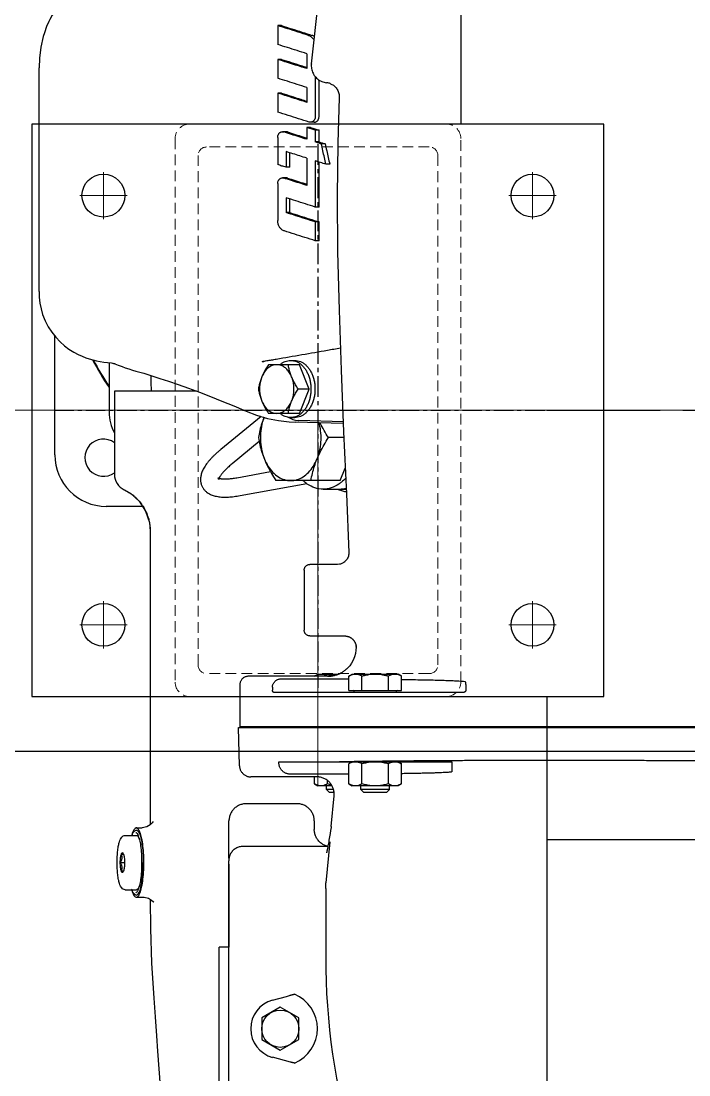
# Model space of a CAD drawing. Header units: millimetres. Extents: x 156850 to 204135, y 56350 to 74150.
# Drawn here: x 163296.2 to 163529.7, y 60149.8 to 60518.1 of the extents above; entities that cross this region are included whole.
import ezdxf

# ---------------------------------------------------------------- set-up
doc = ezdxf.new("R2010")
doc.units = ezdxf.units.MM
doc.header["$LTSCALE"] = 150
doc.linetypes.add('X-2F-PLAN$0$CENTER', pattern=[2, 1.25, -0.25, 0.25, -0.25])
doc.linetypes.add('X-2F-PLAN$0$DASHED2', pattern=[0.375, 0.25, -0.125])
doc.layers.add('-----33 Equipment', color=5, linetype='Continuous')

# ---------------------------------------------------------------- blocks, each defined once
blk = doc.blocks.new('X-2F-PLAN$0$A$C73FA2420')
at = {"color": 0}
blk.add_line((508.73, 1599.81), (508.73, 76.75), dxfattribs=at)
at = {"color": 0, "linetype": 'Continuous'}
for p, q in [((669.28, 1535.79), (747.43, 1535.79)), ((663.26, 1535.08), (663.26, 1535.08)), ((758.44, 1534.3), (758.44, 1534.3)), ((612.23, 1530.28), (653.69, 1530.28)), ((649.18, 1525.39), (649.18, 1525.39)), ((594.23, 1499.48), (594.23, 1512.28)), ((644.41, 1511.28), (627.23, 1511.28)), ((644.32, 1510.47), (644.19, 1509.16)), ((466.74, 1506.27), (466.74, 1507.02)), ((469.74, 1507.4), (469.74, 1505.9)), ((472.74, 1507.02), (472.74, 1506.29)), ((634.44, 1509.43), (605.44, 1509.43)), ((634.44, 1480.7), (634.44, 1509.43)), ((459.09, 1502.72), (458.69, 1502.34)), ((460.24, 1505.67), (460.24, 1501.77)), ((479.24, 1505.67), (479.24, 1501.77)), ((480.4, 1502.72), (480.8, 1502.34)), ((598.69, 1503.73), (596, 1500.77)), ((599.97, 1505.89), (598.69, 1503.73)), ((600.03, 1506.02), (599.96, 1505.87)), ((457.65, 1501.78), (457.61, 1499.08)), ((457.65, 1501.78), (457.65, 1501.77)), ((481.83, 1501.77), (481.83, 1501.78)), ((481.83, 1501.78), (481.87, 1499.79)), ((596, 1500.77), (592.56, 1498.52)), ((434.65, 1496.43), (422.36, 1495.68)), ((456.04, 1495.83), (455.86, 1495.71)), ((456.94, 1496.93), (456.74, 1496.93)), ((585.6, 1496.93), (482.91, 1496.93)), ((409.21, 1494.71), (403.79, 1494.35)), ((342.33, 1472.82), (440.18, 1472.82)), ((348.17, 1469.47), (470.39, 1469.47)), ((440.18, 1469.47), (440.18, 1472.82)), ((469.21, 1469.48), (440.18, 1469.48)), ((471.24, 1469.39), (484.3, 1469.39)), ((625.62, 1458.09), (614.04, 1472.28)), ((503.58, 1465.71), (516.93, 1466.06)), ((516.93, 1466.06), (516.93, 1245.16)), ((604.22, 1466.65), (606.35, 1454.84)), ((616.83, 1458.82), (609.12, 1468.26)), ((475.38, 1434.81), (475.38, 1464.48)), ((490.3, 1445.56), (490.3, 1463.39)), ((531.85, 1465.61), (516.93, 1465.61)), ((517.23, 1245.61), (517.23, 1465.61)), ((534.85, 1434.93), (534.85, 1462.61)), ((597.97, 1465.53), (602.17, 1442.19)), ((499.68, 1438.62), (499.68, 1461.71)), ((407.93, 1457.94), (404.18, 1451.46)), ((415.43, 1457.95), (407.94, 1457.95)), ((419.18, 1451.46), (415.44, 1457.94)), ((626.73, 1444.79), (626.73, 1455.62)), ((643.73, 1444.79), (643.73, 1455.62)), ((400.01, 1447.89), (401.69, 1454.13)), ((404.18, 1451.44), (407.93, 1444.96)), ((415.44, 1444.96), (419.18, 1451.44)), ((421.68, 1454.13), (422.99, 1449.23)), ((504.93, 1451.94), (504.93, 1391.45)), ((529.23, 1387.38), (529.23, 1453.8)), ((531.02, 1454.19), (530.03, 1454.19)), ((603.23, 1430.51), (603.23, 1452.98)), ((707.01, 1452.36), (694.13, 1452.36)), ((723.13, 1452.36), (713.63, 1452.36)), ((738.63, 1452.36), (732.03, 1452.36)), ((738.63, 1451.04), (738.63, 1452.36)), ((750.43, 1452.36), (743.83, 1452.36)), ((750.43, 1451.04), (750.43, 1452.36)), ((762.23, 1452.36), (755.63, 1452.36)), ((762.23, 1451.04), (762.23, 1452.36)), ((625.23, 1447.8), (625.23, 1446.39)), ((645.23, 1447.8), (645.23, 1446.39)), ((702.08, 1449.43), (696.88, 1449.43)), ((696.88, 1448.11), (696.88, 1449.43)), ((696.88, 1448.11), (701.65, 1448.11)), ((709.01, 1449.37), (709.01, 1450.65)), ((718.2, 1449.43), (712.7, 1449.43)), ((712.7, 1448.11), (712.7, 1449.43)), ((712.7, 1448.11), (717.77, 1448.11)), ((725.13, 1449.37), (725.13, 1450.65)), ((407.94, 1444.95), (415.43, 1444.95)), ((623.19, 1429.42), (623.63, 1446.15)), ((623.63, 1446.15), (623.63, 1446.14)), ((623.78, 1429.45), (624.19, 1444.93)), ((626.73, 1444.79), (635.23, 1441.32)), ((635.23, 1441.32), (635.23, 1445.21)), ((635.23, 1441.32), (643.73, 1444.79)), ((548.93, 1441.11), (548.93, 1428.94)), ((573.93, 1431.42), (573.93, 1441.11)), ((715.89, 1442.19), (706.37, 1442.19)), ((726.57, 1442.19), (722.49, 1442.19)), ((726.57, 1440.86), (726.57, 1442.19)), ((728.46, 1439.59), (728.46, 1440.92)), ((740.59, 1442.19), (735.39, 1442.19)), ((752.39, 1442.19), (747.19, 1442.19)), ((748.91, 1440.59), (786.04, 1436.36)), ((484.3, 1439.56), (481.3, 1439.56)), ((497.25, 1439.53), (496.53, 1438.3)), ((496.53, 1433.35), (496.53, 1438.3)), ((497.25, 1439.53), (499.68, 1439.53)), ((534.85, 1439.53), (534.92, 1439.53)), ((534.92, 1439.53), (535.63, 1438.3)), ((535.63, 1438.3), (535.63, 1431.09)), ((600.23, 1436.49), (600.23, 1428.42)), ((693.63, 1439.22), (687.03, 1439.22)), ((687.03, 1437.89), (687.03, 1439.22)), ((687.03, 1437.89), (693.63, 1437.89)), ((693.63, 1437.89), (693.63, 1439.22)), ((714.95, 1439.22), (698.83, 1439.22)), ((698.83, 1437.89), (698.83, 1439.22)), ((698.83, 1437.89), (714.54, 1437.89)), ((720.89, 1435.77), (720.89, 1437.1)), ((725.63, 1439.22), (721.55, 1439.22)), ((721.55, 1437.89), (721.55, 1439.22)), ((721.55, 1437.89), (725.63, 1437.89)), ((725.63, 1437.89), (725.63, 1439.22)), ((744.4, 1439.22), (730.46, 1439.22)), ((730.46, 1437.89), (743.22, 1437.89)), ((460.74, 1435.58), (436.74, 1435.58)), ((476.94, 1434.14), (462.62, 1435.49)), ((474.5, 1434.98), (474.2, 1435.04)), ((474.83, 1434.92), (474.5, 1434.98)), ((475.2, 1434.85), (474.83, 1434.92)), ((475.6, 1434.77), (475.2, 1434.85)), ((476.04, 1434.69), (475.6, 1434.77)), ((476.52, 1434.61), (476.04, 1434.69)), ((477.02, 1434.52), (476.52, 1434.61)), ((477.56, 1434.43), (477.02, 1434.52)), ((478.12, 1434.33), (477.56, 1434.43)), ((478.71, 1434.23), (478.12, 1434.33)), ((479.33, 1434.13), (478.71, 1434.23)), ((479.96, 1434.03), (479.33, 1434.13)), ((480.95, 1433.87), (479.96, 1434.03)), ((481.97, 1433.71), (480.95, 1433.87)), ((482.34, 1433.66), (481.97, 1433.71)), ((482.34, 1433.66), (493.12, 1432.65)), ((494.23, 1434.3), (495.23, 1435.3)), ((494.23, 1432.65), (494.23, 1434.3)), ((495.23, 1435.3), (496.53, 1435.3)), ((495.23, 1432.83), (495.23, 1435.3)), ((497.25, 1434.92), (498.39, 1434.92)), ((534.85, 1434.92), (534.92, 1434.92)), ((618.23, 1429.21), (618.23, 1434.61)), ((713.77, 1434.15), (713.77, 1435.48)), ((742.26, 1435.22), (742.27, 1435.3)), ((573.98, 1430.8), (573.93, 1431.42)), ((603.23, 1430.51), (607.57, 1428.74)), ((497.25, 1427.52), (496.53, 1426.28)), ((496.53, 1410.28), (496.53, 1426.28)), ((497.25, 1427.52), (504.22, 1427.52)), ((504.93, 1426.28), (504.22, 1427.52)), ((529.83, 1427.52), (534.92, 1427.52)), ((529.83, 1427.52), (529.83, 1409.04)), ((534.92, 1427.52), (535.63, 1426.28)), ((535.63, 1426.28), (535.63, 1410.28)), ((494.23, 1422.28), (495.23, 1423.28)), ((494.23, 1414.28), (494.23, 1422.28)), ((495.23, 1423.28), (496.53, 1423.28)), ((495.23, 1413.28), (495.23, 1423.28)), ((497.25, 1422.9), (504.22, 1422.9)), ((529.83, 1422.9), (534.92, 1422.9)), ((545.1, 1424.94), (544.99, 1424.94)), ((545.12, 1424.94), (545.1, 1424.94)), ((545.17, 1424.95), (545.12, 1424.94)), ((494.23, 1414.28), (495.23, 1413.28)), ((495.23, 1413.28), (496.53, 1413.28)), ((497.25, 1413.66), (504.22, 1413.66)), ((529.83, 1413.66), (534.92, 1413.66)), ((497.25, 1409.04), (496.53, 1410.28)), ((497.25, 1409.04), (504.22, 1409.04)), ((504.93, 1410.28), (504.22, 1409.04)), ((529.83, 1409.04), (534.92, 1409.04)), ((534.92, 1409.04), (535.63, 1410.28)), ((530.06, 1386.56), (530.03, 1386.56))]:
    blk.add_line(p, q, dxfattribs=at)
for points in [[(669.28, 1535.79), (667.38, 1535.72), (665.26, 1535.47), (663.26, 1535.08)], [(758.44, 1534.3), (754.72, 1535.14), (750.86, 1535.64), (747.42, 1535.79)], [(663.26, 1535.08), (661.31, 1534.53), (659.1, 1533.67), (657.01, 1532.61), (655.07, 1531.36), (653.3, 1529.97), (651.7, 1528.46), (650.3, 1526.88), (649.18, 1525.39)], [(763.68, 1532.37), (761.86, 1533.16), (759.72, 1533.92), (758.44, 1534.3)], [(777.2, 1511.5), (777.06, 1512.46), (776.91, 1513.36), (776.77, 1514.17), (776.63, 1514.9), (776.49, 1515.6), (776.33, 1516.3), (776.15, 1517.03), (775.94, 1517.8), (775.68, 1518.65), (775.36, 1519.57), (774.97, 1520.56), (774.5, 1521.6), (773.96, 1522.66), (773.32, 1523.76), (772.59, 1524.87), (771.76, 1525.99), (770.81, 1527.1), (769.74, 1528.2), (768.56, 1529.26), (767.25, 1530.28), (765.83, 1531.22), (764.3, 1532.07), (763.68, 1532.37)], [(649.18, 1525.39), (648.09, 1523.66), (647.27, 1522.12), (646.65, 1520.74), (646.17, 1519.45), (645.76, 1518.22), (645.42, 1516.97), (645.12, 1515.7), (644.87, 1514.42), (644.66, 1513.13), (644.48, 1511.82), (644.32, 1510.47)], [(644.29, 1510.11), (644.27, 1510.05), (644.16, 1509.72), (644.01, 1509.29)], [(643.07, 1506.71), (642.68, 1505.65), (642.27, 1504.45), (641.85, 1503.15), (641.49, 1501.93)], [(644.01, 1509.29), (643.81, 1508.75), (643.58, 1508.11), (643.07, 1506.71)], [(457.61, 1499.09), (457.31, 1497.57), (456.66, 1496.43), (456.04, 1495.83)], [(483.98, 1495.98), (484.07, 1495.95), (483.67, 1496.19), (482.93, 1496.89), (482.21, 1498.11), (481.87, 1499.79)], [(641.49, 1501.93), (640.71, 1499.19), (639.86, 1496.41), (638.95, 1493.56), (637.94, 1490.51), (636.78, 1487.13), (635.48, 1483.5), (634.07, 1479.7), (632.58, 1475.8), (631.02, 1471.85), (629.34, 1467.72), (627.5, 1463.36)], [(422.36, 1495.68), (415.86, 1495.19), (409.21, 1494.71)], [(456.74, 1496.93), (446.72, 1496.83), (434.65, 1496.43)], [(592.56, 1498.52), (588.63, 1497.22), (585.6, 1496.93)], [(639.97, 1496.75), (637.68, 1496.66), (634.44, 1496.63)], [(403.79, 1494.35), (379.2, 1492.46), (354.01, 1489.65), (330.25, 1485.97), (329.37, 1485.79)], [(627.5, 1463.36), (626.1, 1459.71), (624.98, 1455.9), (624.2, 1452.11), (623.75, 1448.35), (623.63, 1446.14)], [(625.3, 1448.5), (625.01, 1448.02), (624.6, 1447.08), (624.33, 1446.12), (624.2, 1445.14), (624.19, 1444.93)], [(474.2, 1435.04), (473.93, 1435.09), (473.82, 1435.12), (473.71, 1435.14), (473.6, 1435.17), (473.51, 1435.19), (473.43, 1435.21), (473.35, 1435.23), (473.29, 1435.24), (473.23, 1435.26), (473.19, 1435.27), (473.16, 1435.28), (473.14, 1435.28), (473.14, 1435.28)], [(741.97, 1434.02), (741.91, 1433.88), (741.8, 1433.64), (741.67, 1433.39), (741.52, 1433.13), (741.35, 1432.88), (741.16, 1432.64), (740.95, 1432.39), (740.71, 1432.16), (740.46, 1431.94), (740.18, 1431.73), (739.89, 1431.54), (739.57, 1431.36), (739.24, 1431.21), (738.89, 1431.08), (738.52, 1430.97), (738.14, 1430.89), (737.75, 1430.84), (737.35, 1430.82), (737.1, 1430.83)], [(578.08, 1427.49), (577.86, 1427.48), (577.48, 1427.51), (577.12, 1427.57), (576.76, 1427.65), (576.43, 1427.77), (576.11, 1427.92), (575.81, 1428.09), (575.53, 1428.28), (575.27, 1428.48), (575.04, 1428.71), (574.83, 1428.94), (574.65, 1429.19), (574.49, 1429.44), (574.35, 1429.69), (574.23, 1429.94), (574.14, 1430.19), (574.07, 1430.41), (574.02, 1430.61), (573.99, 1430.77), (573.98, 1430.8)], [(737.1, 1430.83), (721.12, 1431.32), (702.75, 1431.53), (683.22, 1431.39), (662.83, 1430.92), (641.79, 1430.2), (620.32, 1429.3), (598.63, 1428.34), (578.08, 1427.49)], [(544.99, 1424.94), (543.95, 1424.98), (542.77, 1425.15), (541.61, 1425.47), (540.5, 1425.92), (539.47, 1426.5), (538.53, 1427.18), (537.7, 1427.94), (537.62, 1428.02)], [(545.96, 1425.07), (545.37, 1424.96), (545.16, 1424.95)]]:
    blk.add_lwpolyline(points, dxfattribs=at)
blk.add_circle((411.68, 1451.45), 6.5, dxfattribs=at)
for centre, radius, start, end in [((612.23, 1512.28), 18, 90, 180), ((611.23, 1513.28), 6.5, 323.6949, 216), ((686.23, 1438.28), 88.75, 117.3987, 124.6301), ((686.23, 1438.28), 88.5, 117.5371, 124.4059), ((627.23, 1495.28), 16, 90, 117.6574), ((605.44, 1503.43), 6, 90, 154.428), ((411.68, 1451.45), 10.35, 15, 165), ((411.68, 1451.45), 7.5, 119.9264, 120.0736), ((411.68, 1451.45), 7.5, 59.9264, 60.0736), ((411.68, 1451.45), 7.5, 179.9264, 180.0736), ((411.68, 1451.45), 7.5, 359.9264, 0.0736), ((411.68, 1451.45), 13, 202.7409, 337.6416), ((411.68, 1451.45), 7.5, 239.9264, 240.0736), ((411.68, 1451.45), 7.5, 299.9264, 300.0736), ((436.74, 1195.61), 239.97, 90, 122.4528), ((529.23, 1426.13), 0.6, 270, 0), ((529.23, 1410.43), 0.6, 0, 90)]:
    blk.add_arc(centre, radius, start, end, dxfattribs=at)
for points, start_tangent, end_tangent in [([(460.24, 1505.67), (460.42, 1506.35), (460.87, 1506.9), (461.54, 1507.32), (462.46, 1507.68), (463.76, 1508), (465.52, 1508.28), (467.58, 1508.45), (469.74, 1508.51)], (0, 1), (1, 0)), ([(466.37, 1506.48), (466.28, 1506.65), (466.4, 1506.84), (466.74, 1507.02)], (-0.70412, 0.710081), (0.936365, 0.351029)), ([(466.74, 1506.27), (466.4, 1506.46), (466.37, 1506.48)], (-0.936365, 0.351029), (-0.70412, 0.710081)), ([(466.74, 1507.02), (467.29, 1507.18), (468.01, 1507.3), (468.84, 1507.37), (469.74, 1507.4)], (0.936365, 0.351029), (1, 0)), ([(466.74, 1507.02), (467.37, 1506.81), (467.96, 1506.74), (468.53, 1506.81), (469.12, 1507.03), (469.74, 1507.4)], (0.915752, -0.401744), (0.823609, 0.567159)), ([(469.74, 1505.9), (468.84, 1505.93), (468.01, 1506), (467.29, 1506.12), (466.74, 1506.27)], (-1, 0), (-0.936365, 0.351029)), ([(469.74, 1508.51), (471.92, 1508.45), (473.99, 1508.27), (475.75, 1508), (477.04, 1507.67), (477.96, 1507.31), (478.62, 1506.9), (479.07, 1506.35), (479.24, 1505.67)], (1, 0), (0, -1)), ([(469.74, 1507.4), (470.64, 1507.37), (471.48, 1507.3), (472.19, 1507.18), (472.74, 1507.02)], (1, 0), (0.936365, -0.351029)), ([(469.74, 1507.4), (470.37, 1507.03), (470.96, 1506.81), (471.53, 1506.74), (472.12, 1506.81), (472.74, 1507.02)], (0.823609, -0.567159), (0.915752, 0.401744)), ([(472.74, 1506.27), (472.19, 1506.12), (471.48, 1506), (470.64, 1505.93), (469.74, 1505.9)], (-0.936365, -0.351029), (-1, 0)), ([(472.74, 1507.02), (473.09, 1506.84), (473.21, 1506.65), (473.12, 1506.48)], (0.936365, -0.351029), (-0.70412, -0.710081)), ([(473.12, 1506.48), (473.09, 1506.46), (472.74, 1506.27)], (-0.70412, -0.710081), (-0.936365, -0.351029)), ([(459.57, 1503.18), (458.14, 1502.51)], (-0.954415, -0.298484), (-0.790379, -0.612618)), ([(459.1, 1502.76), (459.66, 1503.12)], (0.739582, 0.673067), (0.895565, 0.44493)), ([(460.24, 1503.38), (459.57, 1503.18)], (-0.964644, -0.263556), (-0.954415, -0.298484)), ([(459.66, 1503.12), (460.23, 1503.37)], (0.895565, 0.44493), (0.929417, 0.369032)), ([(460.4, 1503.42), (460.24, 1503.38)], (-0.966805, -0.255516), (-0.964644, -0.263556)), ([(479.1, 1503.43), (479.26, 1503.37)], (0.937092, -0.349083), (0.929449, -0.368949)), ([(479.92, 1503.18), (479.25, 1503.38)], (-0.954414, 0.298485), (-0.964644, 0.263556)), ([(479.26, 1503.37), (479.83, 1503.12)], (0.929449, -0.368949), (0.89588, -0.444297)), ([(479.83, 1503.12), (480.39, 1502.76)], (0.89588, -0.444297), (0.738866, -0.673852)), ([(481, 1502.74), (479.92, 1503.18)], (-0.865131, 0.501547), (-0.954414, 0.298485)), ([(481.83, 1501.78), (481.35, 1502.51), (481, 1502.74)], (-0.019038, 0.999819), (-0.865131, 0.501547)), ([(598.09, 1502.92), (597.55, 1502.29), (596.89, 1501.59)], (-0.62513, -0.780521), (-0.708785, -0.705425)), ([(599.97, 1505.89), (598.09, 1502.92)], (-0.439892, -0.898051), (-0.62513, -0.780521)), ([(600.03, 1506.02), (599.97, 1505.89)], (-0.431974, -0.901886), (-0.439892, -0.898051)), ([(458.14, 1502.51), (457.65, 1501.78)], (-0.790379, -0.612618), (-0.019038, -0.999819)), ([(457.65, 1501.77), (458.14, 1501.03)], (0, -1), (0.790379, -0.612618)), ([(458.14, 1501.03), (458.43, 1500.83)], (0.790379, -0.612618), (0.85383, -0.520551)), ([(458.69, 1502.33), (458.4, 1501.8)], (-0.711406, -0.702782), (0, -1)), ([(458.4, 1501.8), (458.5, 1501.5)], (0, -1), (0.528577, -0.848886)), ([(458.43, 1500.83), (458.58, 1500.75)], (0.85383, -0.520551), (0.880127, -0.474738)), ([(458.5, 1501.5), (458.63, 1501.33)], (0.528577, -0.848886), (0.670705, -0.741724)), ([(458.58, 1500.75), (459.57, 1500.35), (461.48, 1499.86)], (0.880127, -0.474738), (0.978787, -0.204881)), ([(458.63, 1501.33), (458.96, 1501.04)], (0.670705, -0.741724), (0.80265, -0.59645)), ([(458.81, 1502.44), (458.69, 1502.33)], (-0.759948, -0.649984), (-0.711406, -0.702782)), ([(458.96, 1501.04), (459.75, 1500.6)], (0.80265, -0.59645), (0.931802, -0.362968)), ([(459.99, 1501.29), (459.24, 1501.84), (459.2, 1501.98)], (-0.929009, 0.370058), (-0.11677, 0.993159)), ([(459.75, 1500.6), (460.57, 1500.35), (461.59, 1500.11)], (0.931802, -0.362968), (0.975341, -0.220704)), ([(460.07, 1501.25), (459.99, 1501.29)], (-0.930267, 0.366884), (-0.929009, 0.370058)), ([(461.58, 1500.74), (460.07, 1501.25)], (-0.965131, 0.261766), (-0.930267, 0.366884)), ([(461.57, 1500.72), (460.86, 1501.04), (460.31, 1501.52), (460.27, 1501.77)], (-0.936448, 0.350805), (0, 1)), ([(461.48, 1499.86), (461.83, 1499.79), (464.72, 1499.39), (468.02, 1499.18), (469.74, 1499.15)], (0.978787, -0.204881), (1, 0)), ([(461.74, 1500.7), (461.58, 1500.74)], (-0.968866, 0.247587), (-0.965131, 0.261766)), ([(461.59, 1500.11), (462.62, 1499.89)], (0.975341, -0.220704), (0.982991, -0.183656)), ([(463.88, 1500.3), (461.74, 1500.7)], (-0.990748, 0.135714), (-0.968866, 0.247587)), ([(462.62, 1499.89), (463.08, 1499.81)], (0.982991, -0.183656), (0.986315, -0.164873)), ([(463.08, 1499.81), (466.24, 1499.46), (469.74, 1499.34)], (0.986315, -0.164873), (1, 0)), ([(469.74, 1499.93), (466.68, 1500.02), (463.88, 1500.3)], (-1, 0), (-0.990748, 0.135714)), ([(475.61, 1500.3), (472.81, 1500.02), (469.74, 1499.93)], (-0.990754, -0.135669), (-1, 0)), ([(469.74, 1499.15), (471.46, 1499.18), (474.77, 1499.39), (477.66, 1499.79), (478.01, 1499.86)], (1, 0), (0.978789, 0.204872)), ([(476.41, 1499.81), (473.25, 1499.46), (469.74, 1499.34)], (-0.986315, -0.164873), (-1, 0)), ([(477.75, 1500.7), (475.61, 1500.3)], (-0.968851, -0.247645), (-0.990754, -0.135669)), ([(476.87, 1499.89), (476.41, 1499.81)], (-0.982991, -0.183656), (-0.986315, -0.164873)), ([(477.9, 1500.11), (476.87, 1499.89)], (-0.975342, -0.220697), (-0.982991, -0.183656)), ([(477.91, 1500.74), (477.75, 1500.7)], (-0.965134, -0.261757), (-0.968851, -0.247645)), ([(479.73, 1500.6), (478.92, 1500.35), (477.9, 1500.11)], (-0.931802, -0.362968), (-0.975342, -0.220697)), ([(479.42, 1501.25), (477.91, 1500.74)], (-0.930391, -0.366568), (-0.965134, -0.261757)), ([(479.22, 1501.77), (479.17, 1501.52), (478.63, 1501.04), (477.92, 1500.72)], (0, -1), (-0.936462, -0.350769)), ([(478.01, 1499.86), (479.92, 1500.35), (480.91, 1500.75)], (0.978789, 0.204872), (0.880172, 0.474655)), ([(479.5, 1501.29), (479.42, 1501.25)], (-0.929169, -0.369656), (-0.930391, -0.366568)), ([(480.24, 1501.82), (479.5, 1501.29)], (-0.388664, -0.921379), (-0.929169, -0.369656)), ([(480.53, 1501.04), (479.73, 1500.6)], (-0.80265, -0.59645), (-0.931802, -0.362968)), ([(480.29, 1501.98), (480.25, 1501.83), (480.24, 1501.82)], (-0.119499, -0.992834), (-0.388664, -0.921379)), ([(480.86, 1501.33), (480.53, 1501.04)], (-0.670705, -0.741724), (-0.80265, -0.59645)), ([(480.68, 1502.44), (480.79, 1502.33)], (0.759897, -0.650043), (0.711406, -0.702782)), ([(480.79, 1502.33), (481.08, 1501.8)], (0.711406, -0.702782), (0, -1)), ([(480.99, 1501.5), (480.86, 1501.33)], (-0.528953, -0.848651), (-0.670705, -0.741724)), ([(480.91, 1500.75), (481.3, 1501)], (0.880172, 0.474655), (0.801844, 0.597534)), ([(481.08, 1501.8), (480.99, 1501.5)], (0, -1), (-0.528953, -0.848651)), ([(481.3, 1501), (481.35, 1501.03)], (0.801844, 0.597534), (0.790376, 0.612622)), ([(481.35, 1501.03), (481.83, 1501.77)], (0.790376, 0.612622), (0, 1)), ([(593.41, 1498.97), (591.18, 1497.94)], (-0.872831, -0.488022), (-0.937155, -0.348914)), ([(595.01, 1499.99), (594.13, 1499.39), (593.41, 1498.97)], (-0.808988, -0.587825), (-0.872831, -0.488022)), ([(596.89, 1501.59), (595.01, 1499.99)], (-0.708785, -0.705425), (-0.808988, -0.587825)), ([(589.38, 1497.38), (585.6, 1496.93)], (-0.971783, -0.235878), (-1, 0)), ([(591.18, 1497.94), (590.04, 1497.56), (589.38, 1497.38)], (-0.937155, -0.348914), (-0.971783, -0.235878)), ([(601.63, 1478.98), (601.21, 1478.8), (600.77, 1478.57), (600.35, 1478.29), (599.95, 1477.97), (599.57, 1477.6), (599.21, 1477.19), (598.88, 1476.72), (598.57, 1476.19), (598.28, 1475.6), (598.03, 1474.92), (597.82, 1474.16), (597.65, 1473.33), (597.53, 1472.45), (597.47, 1471.53), (597.46, 1470.58), (597.48, 1469.6), (597.55, 1468.61), (597.66, 1467.6), (597.8, 1466.57), (597.97, 1465.53)], (-0.935963, -0.352098), (0.176997, -0.984211)), ([(614.04, 1472.28), (613.35, 1473.1), (612.65, 1473.89), (611.95, 1474.64), (611.24, 1475.35), (610.52, 1476.02), (609.79, 1476.65), (609.05, 1477.22), (608.3, 1477.74), (607.55, 1478.19), (606.82, 1478.57), (606.12, 1478.86), (605.45, 1479.08), (604.83, 1479.22), (604.24, 1479.31), (603.69, 1479.34), (603.15, 1479.32), (602.64, 1479.25), (602.15, 1479.14), (601.67, 1478.99), (601.63, 1478.98)], (-0.632456, 0.774597), (-0.935963, -0.352098)), ([(604.04, 1472.85), (603.88, 1472.92), (603.75, 1472.96), (603.67, 1472.98), (603.63, 1472.99), (603.69, 1472.99), (603.8, 1473.01), (603.96, 1473.07), (604.09, 1473.16), (604.17, 1473.23), (604.2, 1473.26), (604.17, 1473.21), (604.13, 1473.11), (604.08, 1472.98), (604.02, 1472.8), (603.97, 1472.56), (603.91, 1472.28), (603.87, 1471.94), (603.83, 1471.56), (603.81, 1471.11), (603.81, 1470.62), (603.82, 1470.08), (603.85, 1469.48), (603.91, 1468.84), (603.99, 1468.15), (604.09, 1467.42), (604.22, 1466.65)], (-0.917746, 0.397168), (0.176997, -0.984211)), ([(469.21, 1469.48), (469.28, 1469.48)], (1, 0), (0.999918, -0.012805)), ([(475.38, 1464.48), (475.34, 1465.13), (475.21, 1465.77), (475, 1466.39), (474.71, 1466.97), (474.35, 1467.52), (473.92, 1468.01), (473.43, 1468.44), (472.89, 1468.8), (472.3, 1469.09), (471.68, 1469.3), (471.04, 1469.43), (470.39, 1469.47)], (0, 1), (-1, 0)), ([(490.3, 1463.39), (490.26, 1464.02), (490.17, 1464.64), (490, 1465.25), (489.78, 1465.83), (489.49, 1466.39), (489.15, 1466.92), (488.76, 1467.41), (488.31, 1467.85), (487.82, 1468.24), (487.3, 1468.59), (486.74, 1468.87), (486.15, 1469.1), (485.55, 1469.26), (484.92, 1469.36), (484.3, 1469.39)], (0, 1), (-1, 0)), ([(609.12, 1468.26), (608.6, 1468.89), (608.09, 1469.47), (607.59, 1470.01), (607.12, 1470.5), (606.66, 1470.94), (606.23, 1471.34), (605.82, 1471.69), (605.44, 1471.99), (605.1, 1472.24), (604.78, 1472.45), (604.5, 1472.62), (604.26, 1472.75), (604.05, 1472.85), (603.88, 1472.92), (603.75, 1472.96), (603.67, 1472.98), (603.64, 1472.98)], (-0.632456, 0.774597), (-0.988897, 0.148604)), ([(503.58, 1465.71), (503.11, 1465.67), (502.64, 1465.57), (502.19, 1465.42), (501.76, 1465.22), (501.36, 1464.97), (500.99, 1464.67), (500.66, 1464.33), (500.37, 1463.95), (500.13, 1463.54), (499.94, 1463.11), (499.8, 1462.65), (499.71, 1462.19), (499.68, 1461.71)], (-0.999657, -0.026177), (0, -1)), ([(534.85, 1462.61), (534.82, 1463.08), (534.7, 1463.55), (534.52, 1463.98), (534.27, 1464.39), (533.96, 1464.75), (533.59, 1465.05), (533.19, 1465.3), (532.76, 1465.47), (532.31, 1465.57), (531.85, 1465.61)], (-0.000001, 1), (-1, -0.000212)), ([(618.23, 1459.1), (615.71, 1458.59), (613.2, 1457.89), (610.73, 1456.99)], (-0.985438, -0.170033), (-0.92582, -0.377964)), ([(625.35, 1457.14), (622.87, 1457.89), (619.8, 1458.35), (616.67, 1458.35), (613.6, 1457.89), (610.73, 1456.99)], (-0.934496, 0.355975), (-0.92582, -0.377964)), ([(625.35, 1457.14), (623.27, 1457.89), (620.76, 1458.59), (618.23, 1459.1)], (-0.930349, 0.366675), (-0.985438, 0.170033)), ([(635.23, 1459.09), (633.8, 1458.79), (632.38, 1458.4), (630.98, 1457.89)], (-0.985438, -0.170033), (-0.92582, -0.377964)), ([(639.48, 1457.89), (637.86, 1458.4), (636.12, 1458.66), (634.35, 1458.66), (632.61, 1458.4), (630.98, 1457.89)], (-0.92582, 0.377964), (-0.92582, -0.377964)), ([(639.48, 1457.89), (638.09, 1458.4), (636.66, 1458.79), (635.23, 1459.09)], (-0.92582, 0.377964), (-0.985438, 0.170033)), ([(610.73, 1456.99), (608.27, 1455.87), (605.76, 1454.52), (603.23, 1452.98)], (-0.92582, -0.377964), (-0.84076, -0.541408)), ([(610.73, 1456.99), (608.2, 1455.69), (606.1, 1454.04), (604.53, 1452.12), (603.56, 1450), (603.23, 1447.8)], (-0.92582, -0.377964), (0, -1)), ([(630.98, 1457.89), (629.59, 1457.25), (628.16, 1456.49), (626.73, 1455.62)], (-0.92582, -0.377964), (-0.84076, -0.541408)), ([(630.98, 1457.89), (629.55, 1457.15), (628.36, 1456.22), (627.47, 1455.13), (626.92, 1453.93), (626.73, 1452.68)], (-0.92582, -0.377964), (0, -1)), ([(643.73, 1455.62), (642.3, 1456.49), (640.88, 1457.25), (639.48, 1457.89)], (-0.84076, 0.541408), (-0.92582, 0.377964)), ([(643.73, 1452.68), (643.55, 1453.93), (643, 1455.13), (642.11, 1456.22), (640.92, 1457.15), (639.48, 1457.89)], (0, 1), (-0.92582, 0.377964)), ([(644.88, 1457.84), (644.89, 1457.74), (644.87, 1457.64), (644.83, 1457.54), (644.76, 1457.46), (644.66, 1457.38)], (0.145639, -0.989338), (-0.849755, -0.527179)), ([(644.88, 1457.84), (645.14, 1456.14), (645.41, 1454.48), (645.68, 1452.87)], (0.145738, -0.989323), (0.171595, -0.985168)), ([(500.6, 1447.78), (500.63, 1448.27), (500.71, 1448.74), (500.83, 1449.19), (501.01, 1449.62), (501.22, 1450.03), (501.48, 1450.4), (501.77, 1450.73), (502.09, 1451.03), (502.44, 1451.29), (502.82, 1451.51), (503.21, 1451.68), (503.63, 1451.81), (504.05, 1451.89), (504.48, 1451.93)], (0.002239, 0.999997), (0.999642, 0.026742)), ([(504.48, 1451.93), (504.71, 1451.94), (504.93, 1451.94)], (0.999642, 0.026742), (0.999642, 0.026738)), ([(529.23, 1453.8), (529.25, 1453.88), (529.3, 1453.95), (529.38, 1454.02), (529.48, 1454.08), (529.6, 1454.13), (529.74, 1454.16), (529.88, 1454.18), (530.03, 1454.19)], (0, 1), (1, 0)), ([(531.02, 1454.19), (531.42, 1454.16), (531.81, 1454.07), (532.19, 1453.93), (532.53, 1453.75), (532.83, 1453.53), (533.11, 1453.28), (533.35, 1452.99), (533.57, 1452.65), (533.75, 1452.27), (533.89, 1451.84), (533.98, 1451.39), (534.01, 1450.95)], (1, 0), (0.000598, -1)), ([(534.01, 1450.95), (534.01, 1446.14), (534, 1441.33), (533.98, 1436.58), (533.97, 1431.89), (533.94, 1427.52)], (0.000598, -1), (-0.006326, -0.99998)), ([(625.28, 1448.5), (625.34, 1448.81), (625.64, 1449.8), (626.14, 1450.74), (626.73, 1451.52)], (0.138986, 0.990294), (0.657908, 0.753098)), ([(626.73, 1452.68), (626.92, 1451.43), (627.47, 1450.24), (628.36, 1449.15), (629.55, 1448.22), (630.98, 1447.48)], (0, -1), (0.92582, -0.377964)), ([(639.48, 1447.48), (640.92, 1448.21), (642.11, 1449.15), (643, 1450.24), (643.55, 1451.44), (643.73, 1452.68)], (0.92582, 0.377964), (0, 1)), ([(643.74, 1451.52), (644.33, 1450.74), (644.83, 1449.8), (645.13, 1448.81), (645.23, 1447.8)], (0.657908, -0.753098), (0, -1)), ([(645.68, 1452.87), (647.25, 1443.86), (648.81, 1434.96), (649.6, 1430.47)], (0.171624, -0.985163), (0.172831, -0.984952)), ([(690.46, 1450.01), (690.64, 1450.44), (690.9, 1450.86), (691.22, 1451.23), (691.61, 1451.56), (692.05, 1451.84), (692.53, 1452.07), (693.04, 1452.23), (693.58, 1452.33), (694.13, 1452.36)], (0.304442, 0.952531), (1, 0)), ([(707.01, 1452.36), (707.34, 1452.34), (707.66, 1452.27), (707.96, 1452.16), (708.24, 1452.01), (708.49, 1451.82), (708.69, 1451.6), (708.84, 1451.35), (708.95, 1451.09), (709, 1450.81), (709.01, 1450.69)], (1, 0), (-0.000017, -1)), ([(712.7, 1449.43), (713.16, 1450.9), (713.63, 1452.36)], (0.304254, 0.952591), (0.30522, 0.952282)), ([(723.13, 1452.36), (723.46, 1452.34), (723.78, 1452.27), (724.08, 1452.16), (724.36, 1452.01), (724.61, 1451.82), (724.81, 1451.6), (724.96, 1451.35), (725.07, 1451.09), (725.12, 1450.81), (725.13, 1450.69)], (1, 0), (-0.000017, -1)), ([(728.53, 1441.36), (729.7, 1445.04), (730.86, 1448.71), (732.03, 1452.36)], (0.301629, 0.953425), (0.30522, 0.952282)), ([(735.39, 1442.19), (736.47, 1445.59), (737.55, 1448.98), (738.63, 1452.36)], (0.301897, 0.953341), (0.30522, 0.952282)), ([(738.63, 1451.04), (737.55, 1447.66), (736.47, 1444.27), (735.81, 1442.19)], (-0.305152, -0.952304), (-0.30225, -0.953229)), ([(740.59, 1442.19), (741.67, 1445.59), (742.75, 1448.98), (743.83, 1452.36)], (0.301897, 0.953341), (0.30522, 0.952282)), ([(750.43, 1451.04), (749.35, 1447.66), (748.27, 1444.27), (747.61, 1442.19)], (-0.305152, -0.952304), (-0.30225, -0.953229)), ([(748.45, 1446.14), (749.35, 1448.98), (750.43, 1452.36)], (0.303176, 0.952935), (0.30522, 0.952282)), ([(752.39, 1442.19), (753.47, 1445.59), (754.55, 1448.98), (755.63, 1452.36)], (0.301897, 0.953341), (0.30522, 0.952282)), ([(758.81, 1441.61), (759.95, 1445.21), (761.09, 1448.79), (762.23, 1452.36)], (0.30171, 0.9534), (0.30522, 0.952282)), ([(762.23, 1451.04), (761.09, 1447.47), (759.95, 1443.88), (758.81, 1440.28)], (-0.305152, -0.952304), (-0.301634, -0.953424)), ([(399.69, 1446.45), (399.69, 1446.5), (399.7, 1446.57), (399.72, 1446.67), (399.75, 1446.8), (399.78, 1446.96), (399.83, 1447.15), (399.88, 1447.38), (399.95, 1447.63), (400.01, 1447.89)], (-0.036022, 0.999351), (0.258819, 0.965926)), ([(422.99, 1449.23), (423.18, 1448.58), (423.37, 1447.96)], (0.258819, -0.965926), (0.317184, -0.948364)), ([(423.37, 1447.96), (423.45, 1447.74), (423.52, 1447.51), (423.58, 1447.31), (423.63, 1447.13), (423.67, 1446.97), (423.69, 1446.83), (423.71, 1446.72), (423.72, 1446.63)], (0.317184, -0.948364), (0.04747, -0.998873)), ([(500.63, 1427.52), (500.62, 1429.55), (500.61, 1432.55), (500.6, 1435.57), (500.6, 1438.62), (500.6, 1441.68), (500.6, 1444.74), (500.6, 1447.78)], (-0.005053, 0.999987), (0.002239, 0.999997)), ([(603.23, 1447.8), (603.56, 1445.6), (604.53, 1443.49), (606.1, 1441.57), (608.2, 1439.92), (610.73, 1438.62)], (0, -1), (0.92582, -0.377964)), ([(625.23, 1447.8), (625.28, 1448.5)], (0, 1), (0.138986, 0.990294)), ([(625.42, 1446.45), (625.34, 1446.8), (625.23, 1447.8)], (-0.266526, 0.963828), (0, 1)), ([(626.73, 1448.68), (628.16, 1448.38), (629.59, 1447.99), (630.98, 1447.48)], (0.985438, -0.170033), (0.92582, -0.377964)), ([(630.98, 1447.48), (632.61, 1446.97), (634.35, 1446.71), (636.12, 1446.71), (637.86, 1446.97), (639.48, 1447.48)], (0.92582, -0.377964), (0.92582, 0.377964)), ([(630.98, 1447.48), (632.38, 1446.84), (633.8, 1446.08), (635.23, 1445.21)], (0.92582, -0.377964), (0.84076, -0.541408)), ([(635.23, 1445.21), (636.66, 1446.08), (638.09, 1446.84), (639.48, 1447.48)], (0.84076, 0.541408), (0.92582, 0.377964)), ([(639.48, 1447.48), (640.88, 1447.99), (642.3, 1448.38), (643.73, 1448.68)], (0.92582, 0.377964), (0.985438, 0.170033)), ([(645.23, 1447.8), (645.13, 1446.8), (645.05, 1446.45)], (0, -1), (-0.266526, -0.963828)), ([(687.03, 1439.22), (688.17, 1442.83), (689.32, 1446.42), (690.46, 1450.01)], (0.300944, 0.953642), (0.304442, 0.952531)), ([(693.63, 1439.22), (694.71, 1442.64), (695.79, 1446.04), (696.88, 1449.43)], (0.300944, 0.953642), (0.304254, 0.952591)), ([(696.88, 1448.11), (695.79, 1444.72), (694.71, 1441.31), (693.63, 1437.89)], (-0.304184, -0.952613), (-0.300867, -0.953666)), ([(698.83, 1439.22), (699.91, 1442.64), (700.99, 1446.04), (702.08, 1449.43)], (0.300944, 0.953642), (0.304254, 0.952591)), ([(706.37, 1442.19), (707.23, 1444.88), (708.08, 1447.57), (708.94, 1450.26)], (0.301897, 0.953341), (0.304525, 0.952504)), ([(708.94, 1448.93), (708.08, 1446.25), (707.23, 1443.56), (706.79, 1442.19)], (-0.304455, -0.952527), (-0.30225, -0.953229)), ([(709.01, 1450.69), (709, 1450.53), (708.94, 1450.26)], (-0.000017, -1), (-0.304525, -0.952504)), ([(708.94, 1448.93), (709, 1449.21), (709.01, 1449.37)], (0.304455, 0.952527), (0.000017, 1)), ([(715.89, 1442.19), (716.66, 1444.61), (717.43, 1447.02), (718.2, 1449.43)], (0.301897, 0.953341), (0.304254, 0.952591)), ([(722.49, 1442.19), (723.35, 1444.88), (724.2, 1447.57), (725.06, 1450.26)], (0.301897, 0.953341), (0.304525, 0.952504)), ([(725.06, 1448.93), (724.2, 1446.25), (723.35, 1443.56), (722.91, 1442.19)], (-0.304455, -0.952527), (-0.30225, -0.953229)), ([(725.13, 1450.69), (725.12, 1450.53), (725.06, 1450.26)], (-0.000017, -1), (-0.304525, -0.952504)), ([(725.06, 1448.93), (725.12, 1449.21), (725.13, 1449.37)], (0.304455, 0.952527), (0.000017, 1)), ([(399.69, 1446.43), (399.69, 1446.45)], (-0.386565, 0.922262), (-0.036022, 0.999351)), ([(423.72, 1446.63), (423.71, 1446.54), (423.7, 1446.51)], (0.047462, -0.998873), (-0.680021, -0.733192)), ([(484.3, 1439.56), (484.92, 1439.6), (485.55, 1439.7), (486.15, 1439.86), (486.74, 1440.08), (487.3, 1440.37), (487.82, 1440.71), (488.31, 1441.11), (488.76, 1441.55), (489.15, 1442.04), (489.49, 1442.56), (489.78, 1443.12), (490, 1443.71), (490.17, 1444.32), (490.26, 1444.94), (490.3, 1445.56)], (1, 0), (0, 1)), ([(635.23, 1439.32), (633.81, 1439.39), (632.42, 1439.6), (631.08, 1439.96), (629.83, 1440.44), (628.69, 1441.05), (627.68, 1441.76), (626.82, 1442.57), (626.14, 1443.45), (625.64, 1444.4), (625.34, 1445.38), (625.23, 1446.39)], (-1, 0), (0, 1)), ([(635.23, 1440.73), (633.81, 1440.8), (632.42, 1441.02), (631.08, 1441.37), (629.83, 1441.86), (628.69, 1442.46), (627.68, 1443.17), (626.82, 1443.98), (626.14, 1444.87), (625.64, 1445.81), (625.42, 1446.45)], (-1, 0), (-0.266526, 0.963828)), ([(645.05, 1446.45), (644.83, 1445.81), (644.33, 1444.87), (643.65, 1443.98), (642.79, 1443.17), (641.78, 1442.46), (640.64, 1441.86), (639.39, 1441.37), (638.05, 1441.02), (636.66, 1440.8), (635.23, 1440.73)], (-0.266526, -0.963828), (-1, 0)), ([(645.23, 1446.39), (645.13, 1445.38), (644.83, 1444.4), (644.33, 1443.45), (643.65, 1442.57), (642.79, 1441.76), (641.78, 1441.05), (640.64, 1440.44), (639.39, 1439.96), (638.05, 1439.6), (636.66, 1439.39), (635.23, 1439.32)], (0, -1), (-1, 0)), ([(747.19, 1442.19), (748.27, 1445.59), (748.45, 1446.14)], (0.301897, 0.953341), (0.303176, 0.952935)), ([(548.93, 1441.1), (548.96, 1441.45), (549.05, 1441.79), (549.2, 1442.1), (549.4, 1442.39), (549.65, 1442.64), (549.94, 1442.84), (550.25, 1442.99), (550.59, 1443.08), (550.93, 1443.11)], (0, 1), (1, 0)), ([(571.93, 1443.11), (564.96, 1443.11), (557.96, 1443.11), (550.93, 1443.11)], (-1, 0), (-1, 0)), ([(571.93, 1443.11), (572.27, 1443.08), (572.61, 1442.99), (572.93, 1442.84), (573.22, 1442.64), (573.46, 1442.39), (573.67, 1442.11), (573.81, 1441.79), (573.9, 1441.45), (573.93, 1441.11)], (1, 0), (0.003402, -0.999994)), ([(600.23, 1436.49), (600.69, 1439.32), (602.02, 1442.01), (603.16, 1443.45)], (0, 1), (0.678497, 0.734603)), ([(603.23, 1440.73), (605.76, 1440.22), (608.27, 1439.52), (610.73, 1438.62)], (0.985438, -0.170033), (0.92582, -0.377964)), ([(725.63, 1439.22), (726.1, 1440.7), (726.57, 1442.19)], (0.300944, 0.953642), (0.301897, 0.953341)), ([(726.57, 1440.86), (726.1, 1439.38), (725.63, 1437.89)], (-0.301821, -0.953365), (-0.300867, -0.953666)), ([(728.46, 1440.92), (728.47, 1441.08), (728.53, 1441.36)], (0.000012, 1), (0.301629, 0.953425)), ([(730.46, 1439.22), (730.13, 1439.24), (729.81, 1439.31), (729.5, 1439.43), (729.23, 1439.58), (728.98, 1439.77), (728.78, 1440), (728.62, 1440.25), (728.52, 1440.51), (728.47, 1440.79), (728.46, 1440.92)], (-1, 0), (0.000012, 1)), ([(748.91, 1440.59), (748.06, 1440.62), (747.2, 1440.53), (746.37, 1440.33), (745.58, 1440.01), (744.84, 1439.57), (744.17, 1439.04), (743.59, 1438.42), (743.09, 1437.72), (742.71, 1436.96), (742.43, 1436.15), (742.27, 1435.3)], (-0.993572, 0.113203), (-0.113203, -0.993572)), ([(758.81, 1441.61), (758.63, 1441.17), (758.37, 1440.75), (758.05, 1440.37), (757.66, 1440.03), (757.22, 1439.75), (757.04, 1439.65)], (-0.30171, -0.9534), (-0.898091, -0.43981)), ([(758.42, 1439.5), (758.63, 1439.84), (758.81, 1440.28)], (0.565574, 0.824698), (0.301634, 0.953424)), ([(475.43, 1434.8), (475.43, 1434.81), (475.59, 1435.42), (475.82, 1436.01), (476.1, 1436.57), (476.44, 1437.09), (476.84, 1437.58), (477.28, 1438.02), (477.77, 1438.42), (478.3, 1438.76), (478.86, 1439.05), (479.44, 1439.27), (480.05, 1439.43), (480.67, 1439.53), (481.3, 1439.56)], (0.20621, 0.978508), (1, 0)), ([(493.12, 1432.65), (493.74, 1432.62), (494.37, 1432.66), (494.98, 1432.76), (495.58, 1432.93), (496.16, 1433.16), (496.72, 1433.44), (497.24, 1433.79), (497.72, 1434.18), (498.16, 1434.63), (498.55, 1435.11), (498.89, 1435.64), (499.17, 1436.19), (499.39, 1436.78), (499.55, 1437.38), (499.65, 1438), (499.68, 1438.62)], (0.995592, -0.093788), (-0.000001, 1)), ([(496.53, 1437.23), (496.62, 1437.98), (496.68, 1438.25)], (0, 1), (0.275516, 0.961296)), ([(497.25, 1434.92), (496.86, 1435.71), (496.62, 1436.47), (496.53, 1437.23)], (-0.5, 0.866025), (0, 1)), ([(496.68, 1438.25), (496.86, 1438.74), (497.25, 1439.53)], (0.275516, 0.961296), (0.5, 0.866025)), ([(534.92, 1439.53), (535.23, 1438.94), (535.45, 1438.36)], (0.5, -0.866025), (0.300903, -0.953655)), ([(535.63, 1437.23), (535.59, 1436.66), (535.45, 1436.09), (535.23, 1435.51), (534.92, 1434.92)], (0, -1), (-0.5, -0.866025)), ([(535.45, 1438.36), (535.48, 1438.26)], (0.300903, -0.953655), (0.277916, -0.960605)), ([(535.48, 1438.26), (535.59, 1437.79), (535.63, 1437.23)], (0.277916, -0.960605), (0, -1)), ([(602.71, 1430.05), (602.02, 1430.97), (600.69, 1433.66), (600.23, 1436.49)], (-0.638762, 0.769404), (0, 1)), ([(610.73, 1438.62), (613.6, 1437.72), (616.67, 1437.26), (619.8, 1437.26), (622.87, 1437.72), (623.42, 1437.85)], (0.92582, -0.377964), (0.967638, 0.252341)), ([(610.73, 1438.62), (613.2, 1437.5), (615.71, 1436.15), (618.23, 1434.61)], (0.92582, -0.377964), (0.84076, -0.541408)), ([(618.23, 1434.61), (620.76, 1436.15), (623.27, 1437.5), (623.4, 1437.57)], (0.84076, 0.541408), (0.897502, 0.441011)), ([(713.77, 1435.48), (714.36, 1437.35), (714.95, 1439.22)], (0.299752, 0.954017), (0.300944, 0.953642)), ([(713.77, 1435.48), (716.14, 1436.02), (718.51, 1436.56), (720.89, 1437.1)], (0.974872, 0.222765), (0.974963, 0.222365)), ([(720.89, 1437.1), (721.22, 1438.16), (721.55, 1439.22)], (0.300268, 0.953855), (0.300944, 0.953642)), ([(721.55, 1437.89), (721.22, 1436.83), (720.89, 1435.77)], (-0.300867, -0.953666), (-0.300189, -0.95388)), ([(728.46, 1439.59), (728.47, 1439.47), (728.52, 1439.19), (728.62, 1438.92), (728.78, 1438.67), (728.98, 1438.45), (729.23, 1438.26), (729.5, 1438.1), (729.81, 1437.99), (730.13, 1437.92), (730.46, 1437.89)], (-0.000012, -1), (1, 0)), ([(460.74, 1435.58), (461.37, 1435.57), (462, 1435.54), (462.62, 1435.49)], (1, 0), (0.995595, -0.093756)), ([(496.91, 1433.58), (497.25, 1434.92)], (0.213822, 0.976873), (0.27735, 0.960769)), ([(534.85, 1434.92), (534.93, 1433.71), (535.15, 1432.52), (535.51, 1431.36), (536.01, 1430.25), (536.64, 1429.22), (537.39, 1428.27), (537.62, 1428.02)], (0, -1), (0.690411, -0.723417)), ([(534.92, 1434.92), (535.23, 1433.73), (535.45, 1432.57), (535.59, 1431.43), (535.61, 1431.17)], (0.27735, -0.960769), (0.062125, -0.998068)), ([(720.89, 1435.77), (718.51, 1435.23), (716.14, 1434.69), (713.77, 1434.15)], (-0.974949, -0.222426), (-0.974858, -0.222827)), ([(741.97, 1434.02), (742.12, 1434.48), (742.26, 1435.22)], (0.357452, 0.933932), (0.114783, 0.993391)), ([(505.02, 1425.21), (505, 1426), (504.93, 1430.77)], (-0.013731, 0.999906), (-0.015713, 0.999877)), ([(548.93, 1428.94), (548.93, 1428.71), (548.91, 1428.49), (548.88, 1428.26), (548.83, 1428.04), (548.77, 1427.82), (548.7, 1427.6), (548.62, 1427.39), (548.53, 1427.19), (548.42, 1426.98), (548.31, 1426.79), (548.18, 1426.6), (548.04, 1426.42), (547.9, 1426.25), (547.74, 1426.09), (547.57, 1425.93), (547.4, 1425.79), (547.21, 1425.65), (547.02, 1425.53), (546.82, 1425.41), (546.62, 1425.31), (546.41, 1425.22), (546.19, 1425.14), (545.97, 1425.07), (545.96, 1425.07)], (0, -1), (-0.966717, -0.255847)), ([(599.88, 1430.42), (599.46, 1429.02), (599.34, 1428.38)], (-0.354196, -0.935171), (-0.150433, -0.98862)), ([(600.21, 1431.2), (599.88, 1430.42)], (-0.426821, -0.904336), (-0.354196, -0.935171)), ([(600.4, 1428.42), (600.25, 1429.55), (600.23, 1430.13)], (-0.187575, 0.98225), (0, 1)), ([(600.4, 1428.41), (600.23, 1430.13)], (-0.188996, 0.981978), (0, 1)), ([(604.13, 1428.58), (602.71, 1430.05)], (-0.746161, 0.665765), (-0.638762, 0.769404)), ([(496.53, 1425.21), (496.62, 1425.96), (496.68, 1426.23)], (0, 1), (0.275516, 0.961296)), ([(497.25, 1422.9), (496.86, 1423.69), (496.62, 1424.45), (496.53, 1425.21)], (-0.5, 0.866025), (0, 1)), ([(496.68, 1426.23), (496.86, 1426.73), (497.25, 1427.52)], (0.275516, 0.961296), (0.5, 0.866025)), ([(504.78, 1426.23), (504.61, 1426.73), (504.22, 1427.52)], (-0.275516, 0.961296), (-0.5, 0.866025)), ([(504.22, 1422.9), (504.61, 1423.69), (504.85, 1424.45), (504.93, 1425.21)], (0.5, 0.866025), (0, 1)), ([(504.93, 1425.21), (504.85, 1425.96), (504.78, 1426.23)], (0, 1), (-0.275516, 0.961296)), ([(505.43, 1355.61), (505.43, 1361.97), (505.42, 1368.31), (505.4, 1374.6), (505.38, 1380.84), (505.36, 1386.99), (505.32, 1393.03), (505.28, 1398.95), (505.24, 1404.72), (505.19, 1410.33), (505.13, 1415.76), (505.07, 1420.99), (505.02, 1425.21)], (0, 1), (-0.013731, 0.999906)), ([(534.92, 1427.52), (535.23, 1426.92), (535.45, 1426.34)], (0.5, -0.866025), (0.300903, -0.953655)), ([(535.63, 1425.21), (535.59, 1424.64), (535.45, 1424.07), (535.23, 1423.49), (534.92, 1422.9)], (0, -1), (-0.5, -0.866025)), ([(535.45, 1426.34), (535.48, 1426.24)], (0.300903, -0.953655), (0.277916, -0.960605)), ([(535.48, 1426.24), (535.59, 1425.78), (535.63, 1425.21)], (0.277916, -0.960605), (0, -1)), ([(496.53, 1418.28), (496.62, 1419.79), (496.86, 1421.31), (497.25, 1422.9)], (0, 1), (0.27735, 0.960769)), ([(504.93, 1418.28), (504.85, 1419.79), (504.61, 1421.31), (504.22, 1422.9)], (0, 1), (-0.27735, 0.960769)), ([(534.92, 1422.9), (535.23, 1421.71), (535.45, 1420.55), (535.59, 1419.41), (535.63, 1418.28)], (0.27735, -0.960769), (0, -1)), ([(544.99, 1424.94), (545.05, 1424.94), (545.1, 1424.94)], (0.999867, 0.016319), (0.999008, 0.044521)), ([(545.1, 1424.94), (545.12, 1424.94)], (0.999008, 0.044521), (0.998849, 0.047966)), ([(545.96, 1425.07), (545.74, 1425.02), (545.52, 1424.98), (545.29, 1424.96), (545.17, 1424.95)], (-0.966717, -0.255847), (-0.99832, -0.057941)), ([(497.25, 1413.66), (496.86, 1415.24), (496.62, 1416.77), (496.53, 1418.28)], (-0.27735, 0.960769), (0, 1)), ([(504.22, 1413.66), (504.61, 1415.24), (504.85, 1416.77), (504.93, 1418.28)], (0.27735, 0.960769), (0, 1)), ([(535.63, 1418.28), (535.59, 1417.14), (535.45, 1416.01), (535.23, 1414.85), (534.92, 1413.66)], (0, -1), (-0.27735, -0.960769)), ([(496.53, 1411.35), (496.62, 1412.11), (496.86, 1412.87), (497.25, 1413.66)], (0, 1), (0.5, 0.866025)), ([(497.25, 1409.04), (496.86, 1409.83), (496.62, 1410.6), (496.53, 1411.35)], (-0.5, 0.866025), (0, 1)), ([(504.93, 1411.35), (504.85, 1412.11), (504.61, 1412.87), (504.22, 1413.66)], (0, 1), (-0.5, 0.866025)), ([(504.22, 1409.04), (504.61, 1409.83), (504.85, 1410.6), (504.93, 1411.35)], (0.5, 0.866025), (0, 1)), ([(534.92, 1413.66), (535.23, 1413.07), (535.45, 1412.49), (535.59, 1411.92), (535.63, 1411.35)], (0.5, -0.866025), (0, -1)), ([(535.63, 1411.35), (535.59, 1410.78), (535.45, 1410.21), (535.23, 1409.63), (534.92, 1409.04)], (0, -1), (-0.5, -0.866025)), ([(501.43, 1391.47), (501.38, 1391.71), (501.32, 1392.13), (501.27, 1392.73), (501.22, 1393.52), (501.17, 1394.48), (501.12, 1395.63), (501.07, 1396.94), (501.02, 1398.42), (500.98, 1400.06), (500.94, 1401.86), (500.89, 1403.8), (500.86, 1405.89), (500.82, 1408.1), (500.8, 1409.04)], (-0.355744, 0.934583), (-0.014832, 0.99989)), ([(533.76, 1409.04), (533.72, 1406.81), (533.66, 1403.37), (533.6, 1400.2), (533.53, 1397.32), (533.46, 1394.74), (533.39, 1392.49), (533.31, 1390.57), (533.23, 1388.99), (533.15, 1387.78), (533.07, 1386.92)], (-0.014396, -0.999896), (-0.123105, -0.992394)), ([(502.1, 1391.42), (501.93, 1391.42), (501.72, 1391.43), (501.57, 1391.44), (501.43, 1391.47)], (-0.999995, 0.003085), (-0.355744, 0.934583)), ([(504.93, 1391.45), (504.48, 1391.45), (504.03, 1391.45), (503.61, 1391.44), (503.2, 1391.43), (502.83, 1391.43), (502.49, 1391.42), (502.19, 1391.42), (502.1, 1391.42)], (-0.999988, -0.004903), (-0.999995, 0.003085)), ([(530.03, 1386.56), (529.88, 1386.57), (529.74, 1386.61), (529.6, 1386.69), (529.48, 1386.79), (529.38, 1386.91), (529.3, 1387.06), (529.25, 1387.21), (529.23, 1387.38)], (-1, 0), (0, 1)), ([(533.07, 1386.92), (533.03, 1386.86), (532.94, 1386.8), (532.8, 1386.75), (532.61, 1386.71), (532.39, 1386.67), (532.14, 1386.64), (531.87, 1386.62), (531.56, 1386.6), (531.22, 1386.58), (530.85, 1386.57), (530.46, 1386.56), (530.06, 1386.56)], (-0.123105, -0.992394), (-1, 0)), ([(504.93, 1280.44), (505, 1285.22), (505.07, 1290.23), (505.13, 1295.45), (505.19, 1300.88), (505.24, 1306.49), (505.28, 1312.27), (505.32, 1318.18), (505.36, 1324.23), (505.38, 1330.38), (505.4, 1336.61), (505.42, 1342.91), (505.43, 1349.25), (505.43, 1355.61)], (0.015714, 0.999877), (0, 1))]:
    blk.add_spline(points, degree=3, dxfattribs=dict(at, start_tangent=start_tangent, end_tangent=end_tangent))
blk = doc.blocks.new('X-2F-PLAN$0$zw$C47F')
at = {"layer": '-----33 Equipment', "linetype": 'X-2F-PLAN$0$CENTER', "lineweight": 13, "ltscale": 19.304}
for p, q in [((3525.86, 2158.15), (3525.86, 2414.45)), ((3525.86, 2286.3), (3394.69, 2286.3))]:
    blk.add_line(p, q, dxfattribs=at)
at = {"layer": '-----33 Equipment', "linetype": 'X-2F-PLAN$0$CENTER', "ltscale": 0.036579}
blk.add_line((3525.86, 2378.48), (3525.86, 2198.46), dxfattribs=at)
blk.add_line((3525.86, 2378.48), (3525.86, 2198.46), dxfattribs=at)
blk.add_line((3525.86, 2378.48), (3525.86, 2198.46), dxfattribs=at)
at = {"layer": '-----33 Equipment', "linetype": 'X-2F-PLAN$0$CENTER', "lineweight": 13, "ltscale": 1.524}
for p, q in [((3450.86, 2369.55), (3450.86, 2353.05)), ((3600.86, 2369.55), (3600.86, 2353.05)), ((3459.11, 2361.3), (3442.61, 2361.3)), ((3609.11, 2361.3), (3592.61, 2361.3)), ((3450.86, 2219.55), (3450.86, 2203.05)), ((3600.86, 2219.55), (3600.86, 2203.05)), ((3459.11, 2211.3), (3442.61, 2211.3)), ((3609.11, 2211.3), (3592.61, 2211.3))]:
    blk.add_line(p, q, dxfattribs=at)
at = {"layer": '-----33 Equipment', "linetype": 'X-2F-PLAN$0$DASHED2', "lineweight": 15, "ltscale": 0.1}
for p, q in [((3620.86, 2336.22), (3430.86, 2336.22)), ((3425.86, 2331.22), (3425.86, 2241.37)), ((3625.86, 2241.37), (3625.86, 2331.22)), ((3436.86, 2328.22), (3614.86, 2328.22)), ((3433.86, 2247.37), (3433.86, 2325.22)), ((3617.86, 2247.37), (3617.86, 2325.22)), ((3436.86, 2244.37), (3614.86, 2244.37)), ((3430.86, 2236.37), (3620.86, 2236.37))]:
    blk.add_line(p, q, dxfattribs=at)
at = {"layer": '-----33 Equipment', "linetype": 'X-2F-PLAN$0$CENTER', "ltscale": 0.038613}
blk.add_line((3618.84, 2286.3), (3428.82, 2286.3), dxfattribs=at)
at = {"layer": '-----33 Equipment'}
for p, q in [((5540.86, 2236.3), (3625.86, 2236.3)), ((3425.86, 2206.3), (2437.98, 2206.3)), ((3375.86, 2206.3), (3375.86, 1166.3))]:
    blk.add_line(p, q, dxfattribs=at)
at = {"layer": '-----33 Equipment', "linetype": 'X-2F-PLAN$0$CENTER', "ltscale": 0.211328}
blk.add_line((3525.86, 2206.3), (3525.86, 1166.3), dxfattribs=at)
at = {"layer": '-----33 Equipment'}
blk.add_lwpolyline([(3625.86, 2386.3), (3425.86, 2386.3), (3425.86, 2186.3), (3625.86, 2186.3)], close=True, dxfattribs=at)
for centre in [(3450.86, 2361.3), (3600.86, 2361.3), (3450.86, 2211.3), (3600.86, 2211.3)]:
    blk.add_circle(centre, 7.5, dxfattribs=at)
at = {"layer": '-----33 Equipment', "linetype": 'X-2F-PLAN$0$DASHED2', "lineweight": 15, "ltscale": 0.1}
for centre, radius, start, end in [((3430.86, 2331.22), 5, 90, 180), ((3620.86, 2331.22), 5, 0, 90), ((3436.86, 2325.22), 3, 90, 180), ((3614.86, 2325.22), 3, 0, 90), ((3436.86, 2247.37), 3, 180, 270), ((3436.86, 2247.37), 3, 180, 270), ((3614.86, 2247.37), 3, 270, 0), ((3430.86, 2241.37), 5, 180, 270), ((3620.86, 2241.37), 5, 270, 0)]:
    blk.add_arc(centre, radius, start, end, dxfattribs=at)
at = {"layer": '-----33 Equipment'}
blk.add_blockref('X-2F-PLAN$0$A$C73FA2420', (2898.05, 848.02), dxfattribs=at)

msp = doc.modelspace()

# ---------------------------------------------------------------- block references
at = {"layer": '-----33 Equipment', "rotation": 90.00000000000001}
msp.add_blockref('X-2F-PLAN$0$zw$C47F', (165686.3, 56856.22), dxfattribs=at)

doc.saveas('drawing.dxf')
